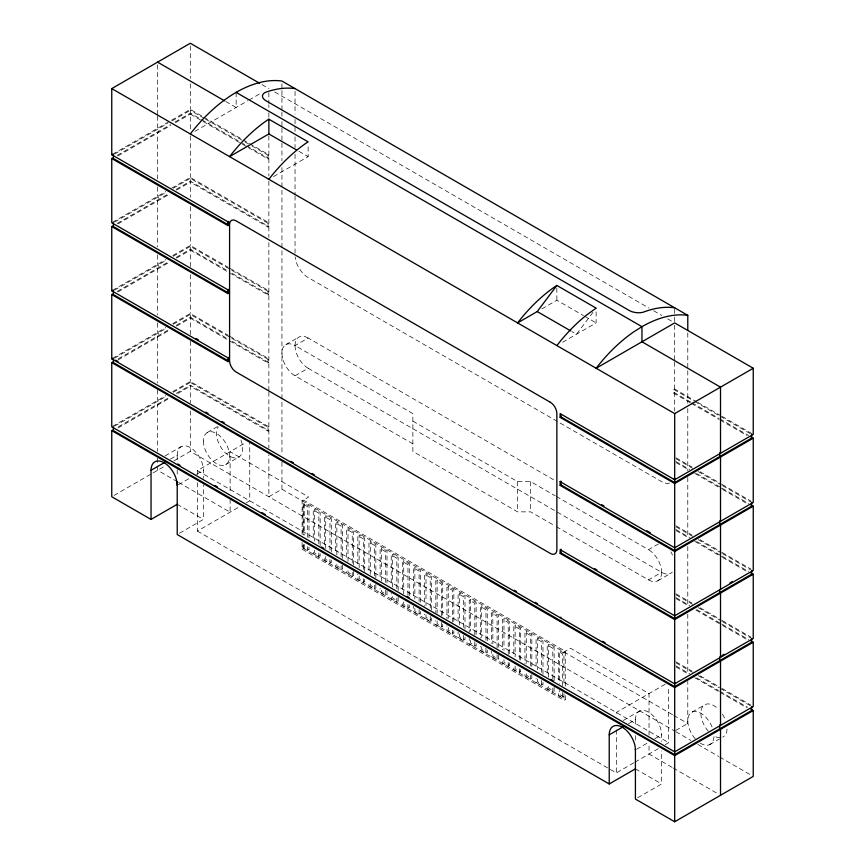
<?xml version="1.0" encoding="UTF-8"?>
<svg xmlns="http://www.w3.org/2000/svg" width="865" height="865" viewBox="0 0 865 865"><rect width="100%" height="100%" fill="white"/><g stroke="black" fill="none" stroke-linecap="round" stroke-linejoin="round"><path stroke-width="0.65" stroke-dasharray="4.33 3.24" d="M593.001 312.319L576.501 334.236L571.884 331.576M112.58 154.262L190.311 109.39L202.734 116.559M114.558 154.067L167.518 123.49M172.081 120.862L191.133 109.855M117.197 155.376L170.437 124.636M175.119 121.933L190.311 113.164L200.41 118.992M118.018 155.851L170.935 125.295M175.498 122.668L191.133 113.639M194.895 131.307L247.822 100.751M248.99 100.07L261.846 92.652M112.58 222.283L165.766 191.587M171.605 188.202L190.311 177.412L268.864 222.759L268.042 223.235L190.311 178.352L190.311 197.252M114.558 222.089L166.383 192.171M173.216 188.224L191.133 177.887M117.197 223.397L169.27 193.338M176.287 189.284L190.311 181.185L268.864 226.544L268.042 227.008L190.311 182.137M118.018 223.873L169.799 193.976M176.633 190.03L191.133 181.661M251.802 145.828L268.042 155.203L268.864 154.738L243.335 140M248.32 147.601L268.042 158.987L268.864 158.511L246.817 145.785M273.481 176.633L308.135 156.619L308.135 144.542M112.58 290.316L165.766 259.608M172.773 255.553L190.311 245.433L228.252 267.339M114.558 290.121L166.383 260.192M173.216 256.245L191.133 245.909M117.197 291.429L169.27 261.36M176.287 257.316L190.311 249.217L228.252 271.123M118.018 291.894L169.799 261.998M176.633 258.051L191.133 249.682M112.58 358.337L165.766 327.63M172.773 323.586L190.311 313.454L228.252 335.361M114.558 358.142L166.383 328.224M173.216 324.278L191.133 313.93M118.354 358.78L168.102 330.062M176.287 325.337L190.311 317.239L228.252 339.145M118.018 359.927L169.799 330.03M176.633 326.083L191.133 317.714M190.311 266.615L190.311 246.384L268.042 291.256L268.864 290.781L229.409 268.009M190.311 250.158L268.042 295.041L268.864 294.565L229.409 271.794M112.58 426.358L165.766 395.651M172.773 391.607L190.311 381.487L268.864 426.834L268.042 427.31L190.311 382.427L190.311 402.809M114.558 426.164L166.383 396.246M173.216 392.299L191.133 381.952M118.354 426.813L168.102 398.084M176.287 393.359L190.311 385.26L268.864 430.608L268.042 431.084L190.311 386.212M118.018 427.948L169.799 398.051M177.779 393.445L191.133 385.736M285.785 344.659L298.879 337.101M190.311 334.636L190.311 314.406L268.042 359.278L268.864 358.813L229.409 336.031M412.864 443.842L295.041 375.81A18.511 10.694 60 0 1 281.947 353.136A18.511 10.694 60 0 1 295.041 345.578L308.135 338.02L556.26 481.275M190.311 318.179L268.042 363.062L268.864 362.586L229.409 339.815M295.041 375.81L308.135 368.252L661.595 572.327A18.511 10.694 60 0 0 672.321 572.068M165.118 455.898L181.055 446.697M207.232 432.532L218.142 426.229M170.394 459.12L177.217 455.174A18.511 10.694 60 0 1 190.311 447.616A18.511 10.694 60 0 1 203.405 470.29L203.405 478.259M114.05 495.429L151.851 473.598M152.997 472.939L164.599 466.246M173.952 460.85L190.311 451.4L674.689 731.055M197.382 474.625L197.382 470.603L246.287 442.361M178.363 484.757L189.738 478.183M196.571 474.236L203.405 470.29M225.754 464.602L238.837 457.034M541.847 308.902L556.865 300.231L583.432 315.563M179.498 533.229L203.405 519.422L203.405 484.897M197.382 482.692L197.382 531.067L239.356 506.836M246.287 502.835L249.747 500.835L249.747 441.712M672.581 714.717L281.947 489.19L268.864 496.748L268.864 454.904M562.639 342.248L596.136 322.904L596.136 308.135M302.112 542.485L302.112 549.199L303.431 548.442L565.267 699.601L565.267 695.579M690.108 402.668L673.867 393.294L673.867 389.51L674.689 389.034L696.639 401.706M673.867 393.294L674.689 392.818L690.865 402.149M556.346 496.445L648.501 549.653L658.33 543.988M556.346 526.677L648.501 579.885L661.595 572.327A18.511 10.694 60 0 0 648.501 549.653M657.768 580.804L670.851 573.246M302.112 549.199L563.937 700.369L565.267 699.601M665.207 684.226L616.312 712.457L616.312 715.15M623.308 720.437L639.246 711.235M628.585 723.659L635.418 719.712A18.511 10.694 60 0 1 648.501 712.154A18.511 10.694 60 0 1 661.595 734.828L661.595 741.467M692.087 712.079L705.17 704.521M636.554 749.285L647.939 742.721M654.773 738.775L661.595 734.828M675.781 730.417L687.783 723.497L687.783 681.598M197.382 531.067L616.312 772.932L633.84 762.8M635.007 762.13L658.276 748.701M665.207 744.7L668.677 742.689L668.677 686.259M709.657 744.635L719.485 738.97M637.689 797.757L661.595 783.96L661.595 750.766M412.864 421.168L517.594 481.632L530.688 481.632L555.179 495.775M308.135 338.02A18.511 10.694 60 0 0 295.041 345.578L412.864 413.6L412.864 451.4L517.594 511.864L530.688 511.864L555.179 526.007M261.933 84.597L268.864 88.598M274.702 91.971L648.955 308.048M653.637 310.751L661.822 315.476M667.672 318.85L672.354 321.553M225.733 101.497L236.134 107.498L236.134 92.382M298.89 151.288L308.135 156.619M584.589 316.233L596.136 322.904M203.891 117.229L242.178 139.33M697.796 402.376L720.891 415.719M722.048 416.379L753.242 434.392M204.237 118.364L190.311 110.331L190.311 129.231M205.394 119.035L243.681 141.136M244.838 141.806L250.634 145.158M673.867 389.51L693.589 400.895M694.757 401.565L719.118 415.632M720.275 416.303L750.442 433.722M201.567 119.662L239.854 141.774M241.011 142.433L245.66 145.115M692.011 402.82L718.588 418.163M719.734 418.822L748.614 435.495M190.311 114.104L201.913 120.808M203.07 121.478L241.357 143.579M242.514 144.25L247.163 146.931M691.276 403.339L719.118 419.417M720.275 420.087L746.96 435.484M675.846 457.726L692.011 467.068M700.099 471.739L720.891 483.74M722.048 484.411L750.928 501.084M676.192 458.872L692.433 468.257M698.239 471.598L721.432 484.995M722.599 485.665L751.599 502.414M675.846 461.51L689.708 469.511M696.639 473.512L720.891 487.514M722.048 488.184L748.614 503.527M676.192 462.656L688.951 470.019M694.757 473.371L721.432 488.779M722.599 489.449L748.117 504.187M675.846 525.758L692.011 535.089M700.099 539.76L720.891 551.762M722.048 552.432L750.928 569.105M676.192 526.904L692.433 536.278M698.239 539.63L721.432 553.027M722.599 553.697L750.442 569.765M675.846 529.531L689.708 537.533M696.639 541.533L720.891 555.546M722.048 556.206L748.614 571.549M676.192 530.678L687.794 537.381M694.757 541.393L721.432 556.801M722.599 557.471L748.117 572.208M675.846 593.779L692.011 603.121M700.099 607.781L720.891 619.783M722.048 620.454L750.928 637.127M676.192 594.925L692.433 604.3M698.239 607.652L721.432 621.048M722.599 621.719L751.599 638.457M675.846 597.564L689.708 605.565M696.639 609.566L720.891 623.568M722.048 624.238L748.614 639.57M676.192 598.699L687.794 605.403M695.914 610.095L721.432 624.822M722.599 625.492L748.117 640.23M675.846 661.801L692.011 671.143M700.099 675.814L720.891 687.816M722.048 688.475L750.928 705.148M676.192 662.947L692.433 672.321M698.239 675.673L719.118 687.729M720.275 688.399L750.442 705.818M675.846 665.866L689.708 673.878M696.639 677.879L718.588 690.551M719.734 691.211L747.457 707.213M676.192 667.012L687.794 673.716M694.757 677.727L719.118 691.795M720.275 692.465L746.96 707.873M673.749 715.387L687.783 723.497M563.926 653.172L559.687 650.729L559.687 683.912M675.846 731.714L690.865 740.386M697.796 744.387L718.588 756.388M719.734 757.059L750.928 775.062M197.382 470.603L668.677 742.689M563.926 696.974L559.687 694.53L559.687 690.54M177.466 481.773L157.581 470.29L157.581 466.246M178.644 482.454L230.112 512.167L230.112 500.078M672.094 767.341L649.031 754.031L649.031 743.284M673.24 768.012L718.199 793.962M177.217 504.306L203.405 519.422M635.418 768.844L661.595 783.96M687.783 332.917L687.783 369.409M687.783 370.761L687.783 403.187M687.783 408.594L687.783 470.765M687.783 477.523L687.783 536.992M687.783 546.453L687.783 605.911M687.783 614.02L687.783 673.489M674.689 309.129L674.689 315.833M674.689 317.174L674.689 323.878M674.689 325.218L674.689 360.694M674.689 362.046L674.689 411.048M649.031 735.218L649.031 693.568L570.489 648.22L563.937 651.994L563.937 685.588M635.418 719.712L635.418 726.351M635.418 735.65L635.418 740.959M616.312 729.93L616.312 772.932M565.267 686.172L565.267 651.237L303.431 500.067L303.431 535.003M563.937 693.654L563.937 700.369M562.607 685.783L562.607 653.929L558.368 651.486L558.368 682.02M562.607 692.422L562.607 697.731L558.368 695.287L558.368 691.308M556.865 288.142L556.865 300.231M554.119 680.69L554.119 647.507L548.551 644.295L548.551 677.479M554.119 687.329L554.119 691.308L548.551 688.097L548.551 685.437M552.8 678.798L552.8 648.274L547.231 645.052L547.231 675.587M552.8 688.086L552.8 692.076L547.231 688.854L547.231 684.875M542.982 674.257L542.982 641.084L537.414 637.862L537.414 669.715M542.982 682.226L542.982 684.875L537.414 681.663L537.414 679.003M541.663 672.365L541.663 641.841L536.084 638.63L536.084 669.153M541.663 680.333L541.663 685.642L536.084 682.42L536.084 678.441M531.834 666.504L531.834 634.651L526.266 631.428L526.266 663.282M531.834 674.462L531.834 678.441L526.266 675.23L526.266 671.251M530.688 481.632L530.688 511.864M530.515 665.931L530.515 635.407L524.947 632.196L524.947 664.05M530.515 675.23L530.515 679.209L524.947 675.987L524.947 672.008M520.698 660.071L520.698 628.217L515.129 624.995L515.129 656.849M520.698 669.359L520.698 672.008L515.129 668.796L515.129 666.137M519.378 659.498L519.378 628.974L513.81 625.763L513.81 656.286M519.378 668.796L519.378 672.775L513.81 669.553L513.81 665.574M517.594 481.632L517.594 511.864M509.55 653.637L509.55 621.784L503.981 618.562L503.981 650.415M509.55 662.925L509.55 665.574L503.981 662.363L503.981 659.703M508.231 654.394L508.231 622.541L502.662 619.329L502.662 649.853M508.231 662.363L508.231 666.342L502.662 663.12L502.662 659.141M498.413 647.204L498.413 615.35L492.845 612.128L492.845 643.982M498.413 655.162L498.413 659.152L492.845 655.929L492.845 653.28M497.094 647.961L497.094 616.107L491.525 612.896L491.525 643.419M497.094 654.6L497.094 659.909L491.525 656.697L491.525 651.388M487.276 640.77L487.276 608.917L481.697 605.695L481.697 637.548M487.276 650.058L487.276 652.718L481.697 649.496L481.697 646.847M485.946 640.208L485.946 609.674L480.378 606.462L480.378 638.316M485.946 648.166L485.946 653.475L480.378 650.264L480.378 646.274M476.128 634.337L476.128 602.483L470.56 599.272L470.56 631.126M476.128 643.625L476.128 646.285L470.56 643.063L470.56 640.414M474.809 635.094L474.809 603.251L469.241 600.029L469.241 631.883M474.809 641.733L474.809 647.042L469.241 643.83L469.241 638.521M464.992 629.233L464.992 596.05L459.412 592.839L459.412 624.692M464.992 637.191L464.992 639.851L459.412 636.629L459.412 633.98M463.672 627.341L463.672 596.818L458.093 593.595L458.093 624.119M463.672 635.299L463.672 640.608L458.093 637.397L458.093 632.088M453.844 621.47L453.844 589.616L448.275 586.405L448.275 618.259M453.844 630.758L453.844 633.418L448.275 630.196L448.275 627.547M452.525 622.238L452.525 590.384L446.956 587.162L446.956 619.016M452.525 630.196L452.525 634.175L446.956 630.963L446.956 625.654M442.707 615.037L442.707 583.183L437.139 579.972L437.139 613.155M442.707 624.325L442.707 626.984L437.139 623.762L437.139 621.113M441.388 615.804L441.388 583.951L435.819 580.729L435.819 612.582M441.388 622.432L441.388 627.741L435.819 624.53L435.819 620.551M431.559 609.933L431.559 576.75L425.991 573.538L425.991 605.392M431.559 617.902L431.559 620.551L425.991 617.34L425.991 614.68M430.24 608.041L430.24 577.517L424.672 574.295L424.672 606.149M430.24 616.01L430.24 621.319L424.672 618.097L424.672 614.118M420.422 602.17L420.422 570.316L414.854 567.105L414.854 598.958M420.422 611.468L420.422 614.118L414.854 610.906L414.854 608.246M419.103 601.607L419.103 571.084L413.535 567.862L413.535 598.396M419.103 609.576L419.103 614.885L413.535 611.663L413.535 606.354M409.286 595.736L409.286 563.894L403.706 560.671L403.706 593.855M409.286 605.035L409.286 607.684L403.706 604.473L403.706 601.813M407.956 595.174L407.956 564.65L402.387 561.439L402.387 591.963M407.956 604.462L407.956 608.452L402.387 605.23L402.387 601.251M398.138 590.633L398.138 557.46L392.569 554.238L392.569 587.422M398.138 597.272L398.138 601.251L392.569 598.039L392.569 595.38M396.819 588.741L396.819 558.217L391.25 555.006L391.25 585.529M396.819 598.039L396.819 602.018L391.25 598.796L391.25 593.487M387.001 582.88L387.001 551.027L381.422 547.804L381.422 580.988M387.001 590.838L387.001 594.817L381.422 591.606L381.422 587.627M385.682 582.307L385.682 551.784L380.103 548.572L380.103 579.096M385.682 590.276L385.682 595.585L380.103 592.363L380.103 588.384M375.853 577.766L375.853 544.593L370.285 541.371L370.285 574.555M375.853 584.405L375.853 588.384L370.285 585.173L370.285 581.193M374.534 575.874L374.534 545.35L368.966 542.139L368.966 572.662M374.534 585.173L374.534 589.152L368.966 585.94L368.966 581.95M364.716 571.343L364.716 538.16L359.148 534.938L359.148 568.121M364.716 579.301L364.716 581.961L359.148 578.739L359.148 576.09M363.397 569.451L363.397 538.917L357.829 535.705L357.829 566.229M363.397 578.739L363.397 582.718L357.829 579.507L357.829 574.198M353.569 564.91L353.569 531.726L348 528.515L348 561.688M353.569 571.538L353.569 575.528L348 572.306L348 568.327M352.25 563.018L352.25 532.483L346.681 529.272L346.681 559.796M352.25 572.306L352.25 576.285L346.681 573.073L346.681 569.084M342.432 558.476L342.432 525.293L336.863 522.082L336.863 555.254M342.432 565.105L342.432 569.094L336.863 565.872L336.863 563.223M341.113 556.584L341.113 526.061L335.544 522.838L335.544 553.362M341.113 565.872L341.113 569.851L335.544 566.64L335.544 562.661M331.295 552.043L331.295 518.859L325.716 515.648L325.716 548.821M331.295 560.001L331.295 562.661L325.716 559.439L325.716 555.46M329.965 550.151L329.965 519.627L324.397 516.405L324.397 545.61M329.965 559.439L329.965 563.418L324.397 560.206L324.397 556.227M320.147 545.61L320.147 512.426L314.579 509.215L314.579 541.068M320.147 553.568L320.147 556.227L314.579 553.005L314.579 549.026M318.828 543.717L318.828 513.194L313.26 509.972L313.26 540.495M318.828 553.005L318.828 556.984L313.26 553.773L313.26 549.794M309.01 537.846L309.01 505.993L304.253 503.246L304.253 535.1M309.01 547.134L309.01 549.794L304.253 547.048L304.253 544.399M307.691 537.284L307.691 506.76L302.934 504.014L302.934 535.868M307.691 546.572L307.691 550.551L302.934 547.815L302.934 543.826M303.431 544.409L303.431 548.442M302.112 534.419L302.112 500.835L308.664 497.051L230.112 451.703L230.112 492.012M295.041 91.279L295.041 114.083M295.041 119.446L295.041 131.512M295.041 136.875L295.041 147.601M295.041 154.305L295.041 194.538M295.041 195.879L295.041 253.542M281.947 83.743L281.947 89.149M281.947 90.501L281.947 110.774M281.947 112.126L281.947 116.18M281.947 121.587L281.947 126.993M281.947 128.344L281.947 141.86M281.947 143.212L281.947 160.782M281.947 167.54L281.947 454.049M281.947 462.159L281.947 489.19M268.864 92.652L268.864 103.443M268.864 104.795L268.864 107.498M268.864 112.893L268.864 118.289M268.864 135.837L268.864 175.909M268.864 181.272L268.864 237.248M268.864 242.6L268.864 390.699M268.864 392.029L268.864 448.157M268.042 155.203L268.042 158.987M268.042 223.235L268.042 227.008M268.042 291.256L268.042 295.041M268.042 359.278L268.042 363.062M268.042 427.31L268.042 431.084M190.311 45.953L190.311 78.347M190.311 83.743L190.311 109.39M190.311 135.913L190.311 177.412M190.311 206.616L190.311 245.433M190.311 274.648L190.311 313.454M190.311 341.329L190.311 381.487M190.311 410.907L190.311 451.4M177.217 455.174L177.217 461.813M177.217 469.782L177.217 475.09M157.581 64.843L157.581 114.785M157.581 116.137L157.581 128.28L158.403 128.755L158.403 132.529L157.581 132.064L157.581 178.904M157.581 186.937L157.581 196.301L158.403 196.777L158.403 200.561L157.581 200.085L157.581 246.925M157.581 254.959L157.581 264.333L158.403 264.798L158.403 268.583L157.581 268.107L157.581 314.957M157.581 322.991L157.581 332.355L158.403 332.83L158.403 336.604L157.581 336.139L157.581 382.979M157.581 389.672L157.581 400.376L158.403 400.852L158.403 404.636L157.581 404.16L157.581 451.4M157.581 458.147L157.581 464.894M240.924 439.993A18.511 10.694 60 0 1 229.582 456.125A18.511 10.694 60 0 1 218.25 426.899M308.135 368.252A18.511 10.694 60 0 1 295.041 345.578M670.851 551.87A18.511 10.694 60 0 1 672.483 555.103M661.595 572.327A18.511 10.694 60 0 1 648.501 579.885M719.94 737.704A18.511 10.694 60 0 1 713.322 735.531M708.359 731.239A18.511 10.694 60 0 1 701.785 708.219A18.511 10.694 60 0 1 717.972 708.727M722.437 714.166A18.511 10.694 60 0 1 725.605 720.621M727.043 729.098A18.511 10.694 60 0 1 722.751 737.077M669.564 483.103A18.511 10.694 60 0 1 661.595 481.632L308.135 277.557A18.511 10.694 60 0 1 295.149 256.916M713.949 736.656A18.511 10.694 60 0 1 700.228 743.089M695.276 738.797A18.511 10.694 60 0 1 691.47 712.414A18.511 10.694 60 0 1 712.522 728.179M203.405 441.009A18.511 10.694 60 0 0 223.04 465.435A18.511 10.694 60 0 0 223.04 439.247A18.511 10.694 60 0 0 203.405 441.009"/><path stroke-width="1.3" d="M556.865 285.461L555.384 286.401A122.657 70.811 -60 0 0 517.594 322.904L537.23 311.562L556.865 285.461L596.136 308.135L586.686 314.968A122.657 70.811 -60 0 0 556.865 345.578M268.864 179.293A122.657 70.811 -60 0 1 306.643 142.801L308.135 141.86L268.864 119.186L267.372 120.127A122.657 70.811 -60 0 0 229.582 156.619L268.864 133.945L296.576 149.959M228.771 357.386L228.771 361.17L227.949 361.646L227.949 357.861L111.758 290.781L111.758 226.544L227.949 293.613L228.771 293.149L228.771 289.364L227.949 289.84L111.758 222.759L111.758 158.511L227.949 225.592L228.771 225.116L228.771 221.343L227.949 221.818L111.758 154.738L111.758 88.598L190.311 43.25L259.619 83.267M111.758 154.738L112.58 154.262M111.758 158.511L112.58 158.046L228.771 225.116M111.758 226.544L112.58 226.068L228.771 293.149M111.758 290.781L112.58 290.316M750.928 572.879L753.242 574.219L753.242 638.457L674.689 683.815L111.758 358.813L111.758 294.565L112.58 294.089L228.771 361.17M111.758 358.813L112.58 358.337M750.928 640.911L753.242 642.241L753.242 706.489L674.689 751.836L111.758 426.834L111.758 362.586L112.58 362.111L674.689 686.648L751.599 642.241L751.599 638.457M177.217 504.306L151.04 519.422L111.758 496.748L111.758 430.608L112.58 430.143L674.689 754.669L751.599 710.554L753.242 710.554L753.242 776.402L674.689 821.75L635.418 799.076L635.418 748.928M151.04 519.422L151.04 470.29L164.696 462.407M687.783 330.214L687.783 315.347A122.657 70.811 -60 0 0 641.96 326.678L633.926 331.749A122.657 70.811 -60 0 0 596.136 368.252L674.689 322.904L753.242 368.252L753.242 434.392L674.689 479.74L560.142 413.6L560.142 417.384L560.963 416.908L674.689 482.573L751.599 438.166L751.599 434.392M111.758 88.598L674.689 413.6L753.242 368.252M753.242 574.219L674.689 619.567L560.142 553.427L560.142 549.653L674.689 615.783L753.242 570.435L753.242 506.187L674.689 551.546L560.142 485.406L560.142 481.632L560.963 481.156L560.963 484.93L674.689 550.594L751.599 506.187L751.599 502.414M560.142 485.406L560.963 484.93M673.867 479.264L674.689 478.788M560.142 417.384L674.689 483.513L753.242 438.166L753.242 502.414L674.689 547.761L560.142 481.632M560.142 553.427L560.963 552.962L674.689 618.616L751.599 574.219L751.599 570.435L752.42 570.911M560.142 617.675L560.963 617.199M560.142 621.459L560.963 620.984M729.952 582.934L732.223 581.626M721.972 655.573L724.254 654.254M111.758 362.586L674.689 687.588L753.242 642.241M635.418 768.844L609.23 783.96L609.23 734.828L622.897 726.946M752.42 711.03L674.689 755.61L111.758 430.608M687.783 315.347L281.947 81.04A122.657 70.811 -60 0 0 190.311 133.945M236.134 92.382L641.96 326.678L641.96 341.794L720.513 387.152L720.513 453.282L719.691 452.806L719.691 456.59L720.513 457.066L720.513 521.303M157.581 62.15L224.576 100.827M537.23 311.562L570.727 330.906M750.928 436.836L753.242 438.166M750.928 504.857L753.242 506.187M601.575 504.609L603.9 505.949M646.836 530.732L650.318 532.743M196.139 338.55L198.463 339.902M594.612 568.608L596.937 569.949M111.758 294.565L227.949 361.646M752.42 706.954L751.599 706.489L751.599 710.554M750.928 709.224L753.242 710.554M115.737 360.154L118.073 361.505M205.719 412.108L208.054 413.459M222.078 421.547L224.413 422.899M291.018 461.359L293.354 462.71M312.06 473.501L314.395 474.853M514.221 590.222L516.556 591.563M535.251 602.364L537.587 603.716M602.732 641.322L605.057 642.663M674.689 682.863L675.511 683.339M177.714 463.964L180.05 465.316M215.136 485.568L217.472 486.919M261.911 512.577L265.414 514.599M321.542 547.004L323.888 548.356M406.907 596.288L409.242 597.639M550.735 679.328L553.081 680.679M609.23 783.96L177.217 534.538L177.217 481.729M720.513 589.335L720.513 525.087L719.691 524.612L719.691 520.838M720.513 725.378L720.513 661.141L719.691 660.665L719.691 656.881L720.513 657.357L720.513 593.109L719.691 592.644L719.691 590.125M720.513 795.292L720.513 729.336L719.691 728.86L719.691 724.913M674.689 413.6L674.689 482.573M674.689 483.513L674.689 550.594M674.689 551.546L674.689 618.616M674.689 619.567L674.689 686.648M674.689 687.588L674.689 821.75M560.963 414.389L560.963 416.908M560.963 549.178L560.963 552.962M268.864 119.186L268.864 133.945M227.949 221.818L227.949 225.592M227.949 289.84L227.949 293.613M113.401 154.738L113.401 158.511M113.401 222.759L113.401 226.544M113.401 290.781L113.401 294.565M113.401 358.813L113.401 362.586M113.401 426.834L113.401 430.608M674.689 307.789A122.657 70.811 -60 0 0 644.868 311.605A10.812 5.32 6.5 0 1 629.266 310.503L266.193 100.891A12.716 6.25 6.5 0 1 265.22 92.414A122.657 70.811 -60 0 1 295.041 88.598M151.04 470.29A18.511 10.694 60 0 1 164.123 462.732A18.511 10.694 60 0 1 177.217 485.406M609.23 734.828A18.511 10.694 60 0 1 622.324 727.27A18.511 10.694 60 0 1 635.418 749.944M550.324 402.268L236.134 220.867A9.256 5.341 60 0 0 229.582 224.651L229.582 360.694A9.256 5.341 60 0 0 236.134 372.036L550.324 553.427A9.256 5.341 60 0 0 556.865 549.653L556.865 413.6A9.256 5.341 60 0 0 550.324 402.268"/></g></svg>
